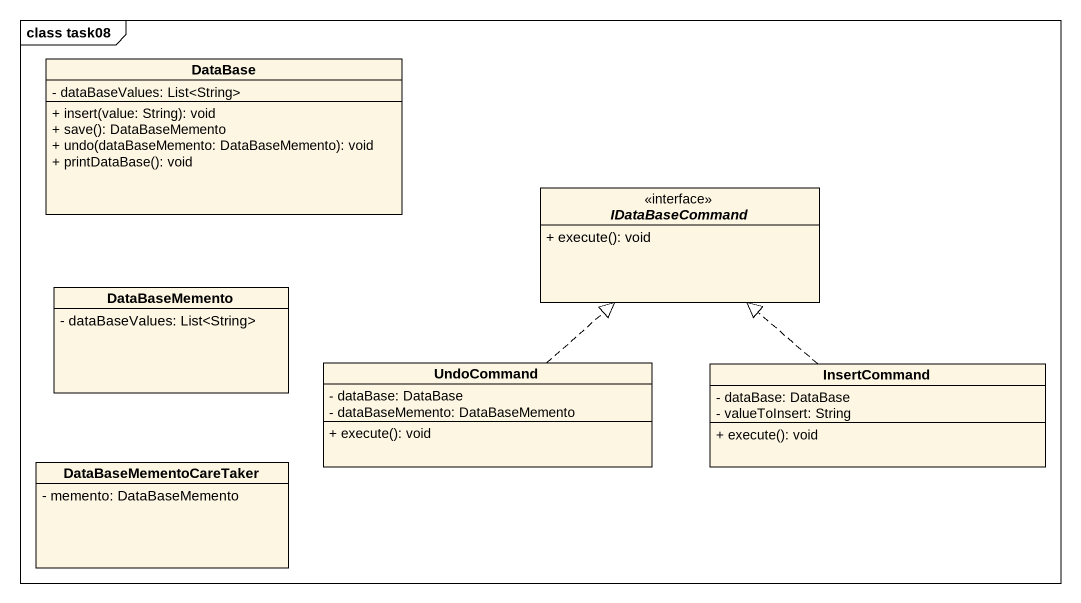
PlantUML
@startuml
mainframe class task08
hide circle
hide empty members
skinparam classAttributeIconSize 0
class "DataBase" as DataBase_ {
  - dataBaseValues: List<String>
  + insert(value: String): void
  + save(): DataBaseMemento
  + undo(dataBaseMemento: DataBaseMemento): void
  + printDataBase(): void
}
interface IDataBaseCommand <<interface>> {
  + execute(): void
}
class DataBaseMemento {
  - dataBaseValues: List<String>
}
class UndoCommand {
  - dataBase: DataBase
  - dataBaseMemento: DataBaseMemento
  + execute(): void
}
class InsertCommand {
  - dataBase: DataBase
  - valueToInsert: String
  + execute(): void
}
class DataBaseMementoCareTaker {
  - memento: DataBaseMemento
}
UndoCommand .up.|> IDataBaseCommand
InsertCommand .up.|> IDataBaseCommand
@enduml
